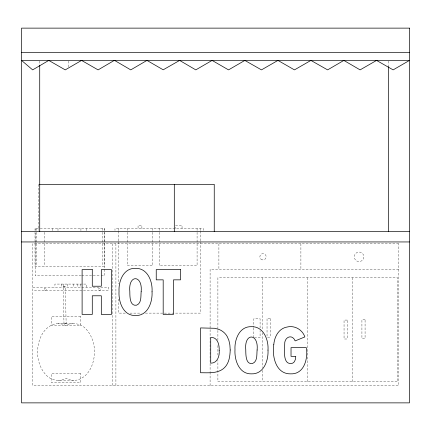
<?xml version="1.0" encoding="UTF-8"?>
<svg xmlns="http://www.w3.org/2000/svg" width="431" height="431" viewBox="0 0 431 431"><rect width="100%" height="100%" fill="white"/><g stroke="black" fill="none" stroke-linecap="round" stroke-linejoin="round"><path stroke-width="0.32" stroke-dasharray="2.15 1.62" d="M63.109 286.545L65.27 286.491L66.158 323.713L65.081 323.934L63.998 323.767L63.109 286.545L65.27 286.491M63.998 323.767L66.158 323.713M58.212 323.422C41.527 324.882 35.364 345.156 38.246 359.389C39.706 365.978 42.701 372.276 47.879 376.742C55.27 382.609 65.178 380.023 73.825 380.568C90.51 379.108 96.679 358.834 93.791 344.601C92.336 338.012 89.336 331.714 84.164 327.248C76.772 321.381 66.859 323.967 58.212 323.422L63.562 324.392L66.018 325.804L68.475 324.392L73.825 323.422M58.212 380.568L63.562 379.598L66.018 378.186L68.475 379.598L73.825 380.568M398.659 269.364L210.096 269.364L210.096 371.533M81.206 275.797L35.175 275.797L35.175 232.314M81.874 275.797L100.552 275.797M101.22 275.797L104.555 275.797L104.555 232.314M32.837 287.235L108.526 287.235L108.526 290.386L32.837 290.386M125.276 313.116L118.557 313.116L118.557 299.103M129.979 313.116L141.406 313.116M145.441 313.116L200.55 313.116L200.55 241.748M254.409 337.726L260.087 337.726L260.087 330.55M388.353 61.089L388.353 65.792M352.714 277.715L352.714 381.785M307.777 277.715L307.777 381.785M300.897 243.736L300.897 269.364M262.835 277.715L262.835 329.419M262.835 332.775L262.835 367.686M262.835 370.374L262.835 381.785M260.087 327.937L260.087 318.805L253.778 318.805L253.778 327.285M253.778 327.937L253.778 337.726M218.9 243.736L218.9 269.364M217.897 340.161L217.897 277.715L397.657 277.715L397.657 381.785L217.897 381.785L217.897 360.3M217.897 345.533L217.897 354.928M210.096 372.206L210.096 385.648M203.292 230.386L203.292 228.495L114.985 228.495L114.985 230.386M200.55 228.495L200.55 230.483M200.55 231.145L200.55 241.085M197.086 228.495L197.086 230.386M197.086 232.32L197.086 242.389M197.086 243.736L197.086 265.808L159.314 265.808L159.314 243.736M182.038 228.495L182.038 225.338L175.735 225.338L175.735 228.495M159.314 228.495L159.314 230.386M159.314 232.32L159.314 242.389M152.649 228.495L152.649 230.386M152.649 232.32L152.649 242.389M152.649 243.736L152.649 265.808L127.42 265.808L127.42 243.736M141.891 228.495L141.891 225.338L138.071 225.338L138.071 228.495M127.42 228.495L127.42 230.386M127.42 232.32L127.42 242.389M118.557 228.495L118.557 230.483M118.557 231.145L118.557 241.085M118.557 241.748L118.557 283.76M115.907 243.736L115.907 385.648M112.755 243.736L112.755 385.648M104.555 230.386L104.555 228.495L35.019 228.495L35.019 230.386M104.399 228.495L104.399 230.386M104.399 232.314L104.399 266.336L35.019 266.336L35.019 232.314M102.842 228.495L102.842 230.386M102.842 232.314L102.842 266.336M86.448 287.235L86.448 284.077L54.909 284.077L54.909 287.235M86.383 228.495L86.383 231.646M80.931 228.495L80.931 231.646M80.139 284.077L80.139 287.235M77.876 284.077L77.876 287.235M73.836 284.077L73.836 287.235M68.852 61.089L68.852 67.112M67.527 284.077L67.527 287.235M63.481 284.077L63.481 287.235M61.218 284.077L61.218 287.235M57.996 228.495L57.996 231.646M52.544 228.495L52.544 231.646M44.479 232.314L44.479 266.336M39.722 61.089L39.722 64.451M38.693 184.339L38.693 230.316M36.613 228.495L36.613 230.386M36.613 232.314L36.613 266.336M35.175 228.495L35.175 230.386M398.659 243.736L32.837 243.736L32.837 385.648L398.659 385.648L398.659 243.736M80.581 316.327L51.461 316.327L51.461 325.599L80.581 325.599L80.581 316.327M270.189 318.223L267.037 318.223L267.037 337.144L270.189 337.144L270.189 318.223M365.079 319.646L361.921 319.646L361.921 338.567L365.079 338.567L365.079 319.646M347.208 320.077L344.051 320.077L344.051 338.998L347.208 338.998L347.208 320.077M80.581 373.418L51.461 373.418L51.461 382.69L80.581 382.69L80.581 373.418M356.679 260.976A4.822 4.822 0 0 0 363.909 256.801A4.822 4.822 0 0 0 356.679 252.625A4.822 4.822 0 0 0 356.679 260.976M261.046 259.252A3.152 3.152 0 0 0 266.142 257.291A3.152 3.152 0 0 0 261.892 253.854A3.152 3.152 0 0 0 261.046 259.252M99.087 290.235A1.137 1.137 0 0 0 100.795 289.249A1.137 1.137 0 0 0 99.087 288.264A1.137 1.137 0 0 0 99.087 290.235M44.792 290.219A1.121 1.121 0 0 0 46.467 289.249A1.121 1.121 0 0 0 44.792 288.28A1.121 1.121 0 0 0 44.792 290.219"/><path stroke-width="0.65" d="M21.55 52.415L409.45 52.415M39.366 184.339L214.245 184.339L214.245 231.646M21.55 231.646L409.45 231.646M21.55 241.947L409.45 241.947M388.353 66.46L388.353 231.646M174.302 184.339L174.302 231.646M39.722 65.119L39.722 231.646M152.041 291.792C152.649 301.942 147.908 315.88 135.69 315.53C123.121 316.02 118.358 301.705 119.042 291.324C118.423 281.362 123.438 268.028 135.253 268.362C147.521 267.786 152.779 281.481 152.041 291.792M267.996 350.117C268.599 360.268 263.858 374.205 251.645 373.855C239.076 374.34 234.308 360.03 234.992 349.649C234.372 339.687 239.388 326.353 251.208 326.682C263.476 326.105 268.734 339.806 267.996 350.117M273.777 344.708C271.923 356.394 275.835 374.156 290.623 373.855C304.286 374.442 308.133 358.436 306.371 347.634L291.027 347.634L291.027 356.329L295.758 356.329L295.364 359.519L294.357 361.792L292.73 363.161C282.353 366.038 284.665 349.945 284.702 344.272C284.169 337.29 292.126 333.411 295.154 340.921L304.857 336.923C302.33 329.543 294.545 325.109 286.933 327.059C278.642 328.487 274.358 337.004 273.777 344.708M141.163 291.658C140.657 296.032 141.826 303.138 136.6 305.186C129.499 306.446 129.914 295.952 129.817 291.458C128.12 274.143 142.844 274.703 141.163 291.658M257.118 349.983C256.607 354.357 257.776 361.464 252.55 363.505C245.449 364.771 245.869 354.271 245.767 349.783C244.075 332.468 258.794 333.028 257.118 349.983M219.18 350.457C219.767 355.995 217.375 363.295 210.716 363.177L210.716 337.462C217.703 336.87 219.492 345.064 219.18 350.457M230.192 349.983C230.03 356.168 229.152 362.918 224.616 367.551C218.35 373.812 208.615 372.723 200.544 372.745L200.544 327.926L214.686 328.277L218.732 329.332A16.012 16.012 0 0 1 227.304 336.686L228.904 340.468L229.868 344.902L230.192 349.983M48.778 60.421L32.648 69.881L21.55 60.421L409.45 60.421L393.142 69.881L376.559 60.421L360.095 69.881L343.857 60.421L327.619 69.881L310.918 60.421L294.454 69.881L277.947 60.421L261.461 69.881L244.851 60.421L228.527 69.881L212.1 60.421L195.798 69.881L179.63 60.421L163.198 69.806L146.971 60.421L130.755 69.881L114.42 60.329L98.096 69.892L81.578 60.421L65.232 69.881L48.778 60.421M409.45 28.128L21.55 28.128L21.55 402.872L409.45 402.872L409.45 28.128M92.282 269.601L82.111 269.601L82.111 314.425L92.282 314.425L92.282 295.79L101.312 295.79L101.312 314.425L111.484 314.425L111.484 269.601L101.312 269.601L101.312 286.222L92.282 286.222L92.282 269.601M180.514 269.601L156.237 269.601L156.237 279.843L163.187 279.843L163.187 314.425L173.494 314.425L173.494 279.843L180.514 279.843L180.514 269.601"/></g></svg>
